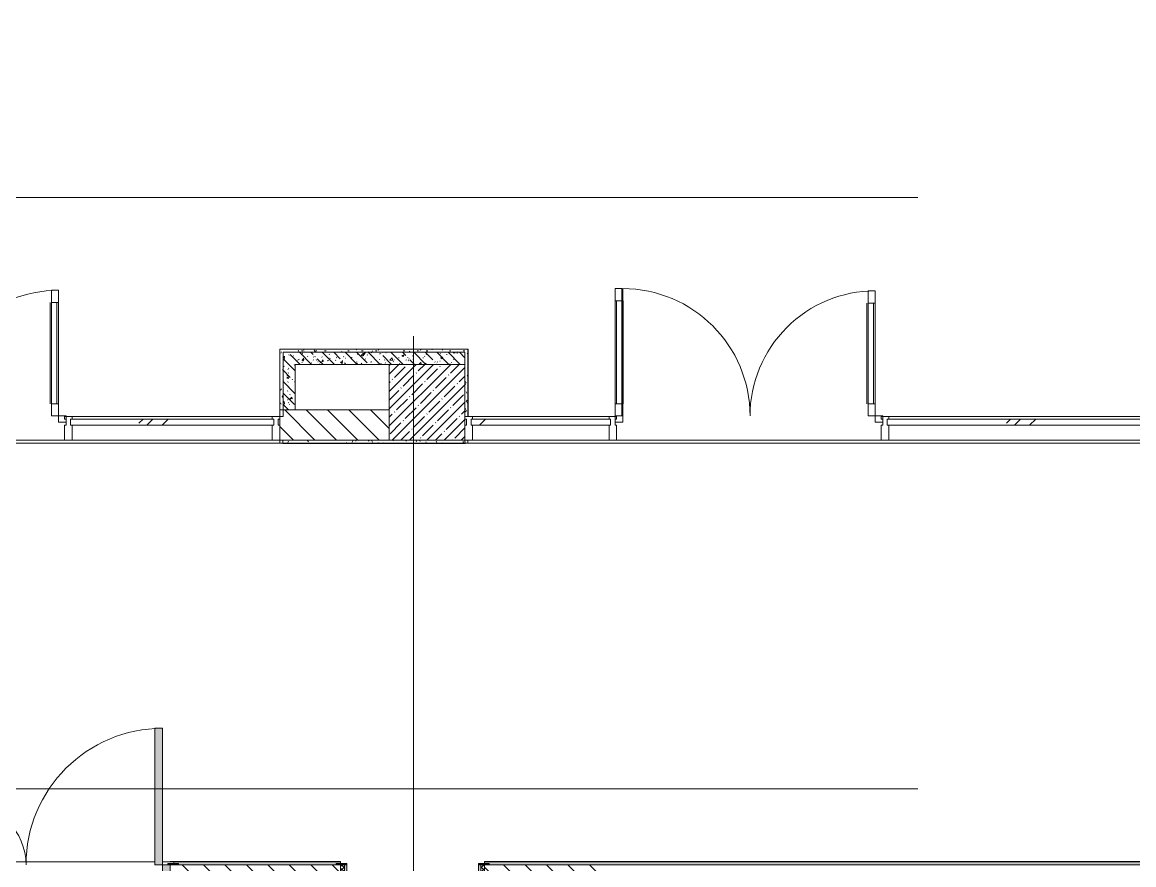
# Model space of a CAD drawing. Header units: millimetres. Extents: x -7229 to 196340, y -8553 to 29000.
# Drawn here: x 158346 to 165678, y 10600 to 16157 of the extents above; entities that cross this region are included whole.
import ezdxf

# ---------------------------------------------------------------- set-up
doc = ezdxf.new("R2010")
doc.units = ezdxf.units.MM
doc.linetypes.add('Осевая', pattern=[15875, 3175, -2381.25, 7937.5, -2381.25])
for name, color, linetype, lineweight, true_color in [('A-DETL-GENF-5', 7, 'Continuous', 9, 0xaaaaaa), ('A-DOOR-5', 7, 'Continuous', 9, 0xaaaaaa), ('A-DOOR-6', 7, 'Continuous', 9, 0xe2e2e2), ('A-DOOR-FRAM-4', 7, 'Continuous', 9, 0xe2e2e2), ('A-DOOR-FRAM-5', 7, 'Continuous', 9, 0xaaaaaa), ('A-FLOR-3', 7, 'Continuous', 9, 0xaaaaaa), ('I-WALL-7', 7, 'Continuous', 9, 0x787878), ('I-WALL-8', 9, 'Continuous', 9, 0x808080)]:
    doc.layers.add(name, color=color, linetype=linetype, lineweight=lineweight, true_color=true_color)
for name, color, linetype, lineweight in [('A-GLAZ-CURT-2', 7, 'Continuous', 9), ('A-GLAZ-CWMG-3', 7, 'Continuous', 9), ('A-WALL-4', 7, 'Continuous', 13), ('I-WALL-6', 7, 'Continuous', 9), ('S-COLS-2', 7, 'Continuous', 9), ('Оси-2', 7, 'Осевая', 9)]:
    doc.layers.add(name, color=color, linetype=linetype, lineweight=lineweight)
pattern_1 = [(135, (50216.3, 0), (-70.71068, -70.71068), [])]
pattern_2 = [(135, (50216.3, 0), (-75.43415, -75.43415), [106.68, -17.78, 3.556, -17.78]), (135, (50216.3, 75.39), (-75.43415, -75.43415), []), (50, (50216.3, 0), (127.52922, -11.15758), [13.335, -146.685]), (355, (50216.3, 0), (-24.66966, 133.74002), [10.668, -117.348]), (100.451, (50226.93, -0.93), (102.85973, 122.58178), [11.333, -124.663]), (46.184, (50216.3, 35.56), (189.75516, -29.43036), [20.002, -220.027]), (96.636, (50232.11, 33.1), (166.1822, 173.1996), [17, -186.995]), (351.184, (50216.3, 35.56), (166.18393, 173.19757), [16.002, -176.022]), (21, (50234.08, 26.67), (106.130265, -71.58603), [13.335, -146.685]), (326, (50234.08, 26.67), (43.26188, 128.93175), [10.668, -117.348]), (71.451, (50242.93, 20.7), (149.39198, 57.34505), [11.333, -124.663]), (37.5, (50216.3, 0), (2.162228, 59.188357), [3.353, -112.573, 3.353, -115.773, -117.792]), (37.5, (50216.3, 0), (2.162228, 59.188357), [-235.052, 3.353, -114.44]), (7.5, (50216.3, 0), (46.773857, 70.126152), [3.353, -64.567, 3.353, -109.906, -44.894]), (7.5, (50216.3, 0), (46.773857, 70.126152), [-181.178, 3.353, -41.542]), (327.5, (50176.653, 0), (94.913671, -4.010093), [3.353, -41.097, 3.353, -135.331, -184.023]), (327.5, (50176.653, 0), (94.913671, -4.010093), [-183.134, 3.353, -180.67]), (317.5, (50158.87, 0), (103.69057, 17.79882), [3.353, -54.432, 3.353, -88.748, -130.683]), (317.5, (50158.87, 0), (103.69057, 17.79882), [-149.885, 3.353, -127.33])]
pattern_3 = [(0, (50216.302, 0), (121.92, 30.48), [10.058, -81.382, 10.058, -81.382, -487.68]), (0, (50216.302, 0), (121.92, 30.48), [-182.88, 10.058, -172.822, 10.058, -81.382, -213.36]), (0, (50216.302, 0), (121.92, 30.48), [-457.2, 10.058, -50.902, 10.058, -142.342]), (120, (50262.022, 15.24), (-87.356454, 90.345817), [10.058, -81.382, 10.058, -81.382, -487.68]), (120, (50262.022, 15.24), (-87.356454, 90.345817), [-182.88, 10.058, -172.822, 10.058, -81.382, -213.36]), (120, (50262.022, 15.24), (-87.356454, 90.345817), [-457.2, 10.058, -50.902, 10.058, -142.342]), (240, (50277.262, 76.2), (-34.563546, -120.825817), [10.058, -81.382, 10.058, -81.382, -487.68]), (240, (50277.262, 76.2), (-34.563546, -120.825817), [-182.88, 10.058, -172.822, 10.058, -81.382, -213.36]), (240, (50277.262, 76.2), (-34.563546, -120.825817), [-457.2, 10.058, -50.902, 10.058, -142.342])]

# ---------------------------------------------------------------- blocks, each defined once
blk = doc.blocks.new('110_Дверь_СКБ_1Ст_Внутренняя1 - Д-8 950x2100h_охрана-V157-План монтажа зашивок 1 этажа в осях 23_1-33 лист 3')
at = {"layer": 'A-DOOR-5'}
h = blk.add_hatch(dxfattribs=at)
h.set_pattern_fill('FP_41', color=256, style=0, pattern_type=2)
h.set_pattern_definition([(135, (1826.41, 164.685), (-14.14214, -14.14214), []), (225, (1826.41, 164.685), (14.14214, -14.14214), [])])
h.paths.add_polyline_path([(487.5, 100), (462.5, 100), (462.5, -100), (487.5, -100), (487.5, 13.7)])
at = {"layer": 'A-DOOR-6'}
h = blk.add_hatch(color=256, dxfattribs=at)
h.paths.add_polyline_path([(-422.5, 100), (-437.5, 100), (-437.5, 20), (-402.5, 20.4), (-402.5, 60), (-412.5, 60), (-412.5, 100)])
h.paths.add_polyline_path([(462.5, 100), (437.5, 100), (437.5, 60), (427.5, 60), (427.5, 20), (462.5, 20)])
at = {"layer": 'A-DOOR-FRAM-4'}
for points in [[(397.5, 950), (397.5, 100), (437.5, 100), (437.5, 950)], [(-442.5, 108), (-492.5, 108), (-492.5, 100), (-422.5, 100), (-422.5, 108), (-437.5, 108)], [(462.5, 108), (447.5, 108), (447.5, 100), (517.5, 100), (517.5, 108), (467.5, 108)], [(-435, 20), (-437.5, 20), (-437.5, -100), (-422.5, -100), (-422.5, 20)], [(447.5, 20), (447.5, -100), (462.5, -100), (462.5, 20)], [(-492.5, -100), (-492.5, -108), (-422.5, -108), (-422.5, -100), (-462.5, -100)], [(487.5, -100), (447.5, -100), (447.5, -108), (517.5, -108), (517.5, -100)]]:
    blk.add_hatch(color=256, dxfattribs=at).paths.add_polyline_path(points)
at = {"layer": 'A-DOOR-FRAM-5'}
h = blk.add_hatch(dxfattribs=at)
h.set_pattern_fill('FP_42', color=256, style=0, pattern_type=2)
h.set_pattern_definition([(45, (-296.384, 164.685), (-14.1421, 14.1421), []), (135, (-296.384, 164.685), (-14.1421, -14.1421), [])])
h.paths.add_polyline_path([(-437.5, 100), (-462.5, 100), (-462.5, -100), (-437.5, -100), (-437.5, 16.5)])
at = {"layer": 'A-DOOR-5'}
for p, q in [((437.5, 950), (397.5, 950)), ((397.5, 950), (397.5, 100)), ((437.5, 100), (437.5, 950)), ((397.5, 100), (437.5, 100))]:
    blk.add_line(p, q, dxfattribs=at)
blk.add_arc((437.5, 100), 850, 90, 180, dxfattribs=at)
at = {"layer": 'A-DOOR-FRAM-5'}
for p, q in [((-422.5, 108), (-492.5, 108)), ((-492.5, 108), (-492.5, 100)), ((-492.5, 100), (-422.5, 100)), ((-437.5, 100), (-462.5, 100)), ((-462.5, 100), (-462.5, -100)), ((-412.5, 100), (-437.5, 100)), ((-437.5, 100), (-437.5, 20)), ((-437.5, -100), (-437.5, 100)), ((-422.5, 100), (-437.5, 100)), ((-437.5, 100), (-437.5, 99)), ((-437.5, 99), (-422.5, 99)), ((-422.5, 100), (-422.5, 108)), ((-422.5, 99), (-422.5, 100)), ((-412.5, 60), (-412.5, 100)), ((437.5, 100), (437.5, 60)), ((462.5, 100), (437.5, 100)), ((517.5, 108), (447.5, 108)), ((447.5, 108), (447.5, 100)), ((462.5, 100), (447.5, 100)), ((447.5, 100), (447.5, 99)), ((447.5, 100), (517.5, 100)), ((447.5, 99), (462.5, 99)), ((462.5, 20), (462.5, 100)), ((487.5, 100), (462.5, 100)), ((462.5, 100), (462.5, -100)), ((462.5, 99), (462.5, 100)), ((487.5, -100), (487.5, 100)), ((517.5, 100), (517.5, 108)), ((-437.5, 20), (-402.5, 20)), ((-422.5, 20), (-437.5, 20)), ((-437.5, 20), (-437.5, -100)), ((-422.5, -100), (-422.5, 20)), ((-402.5, 60), (-412.5, 60)), ((-402.5, 20), (-402.5, 60)), ((437.5, 60), (427.5, 60)), ((427.5, 60), (427.5, 20)), ((427.5, 20), (462.5, 20)), ((462.5, 20), (447.5, 20)), ((447.5, 20), (447.5, -100)), ((462.5, -100), (462.5, 20)), ((-422.5, -100), (-492.5, -100)), ((-492.5, -100), (-492.5, -108)), ((-492.5, -108), (-422.5, -108)), ((-462.5, -100), (-437.5, -100)), ((-437.5, -100), (-422.5, -100)), ((-422.5, -108), (-422.5, -100)), ((447.5, -100), (462.5, -100)), ((517.5, -100), (447.5, -100)), ((447.5, -100), (447.5, -108)), ((447.5, -108), (517.5, -108)), ((462.5, -100), (487.5, -100)), ((517.5, -108), (517.5, -100))]:
    blk.add_line(p, q, dxfattribs=at)
blk = doc.blocks.new('110_Дверь_СКБ_2Ст - Д-2а_л_ Из коридора на лестницу-32216062-План монтажа зашивок 1 этажа в осях 23_1-33 лист 3')
at = {"layer": 'A-DOOR-6'}
for points in [[(612.5, 100), (662.5, 100), (662.5, 1000), (612.5, 1000), (612.5, 120)], [(-637.5, 100), (-587.5, 100), (-587.5, 500), (-637.5, 500), (-637.5, 120)], [(697.5, -100), (712.5, -100), (712.5, 20), (697.5, 20)]]:
    blk.add_hatch(color=256, dxfattribs=at).paths.add_polyline_path(points)
h = blk.add_hatch(color=256, dxfattribs=at)
h.paths.add_polyline_path([(662.5, 20), (712.5, 20), (712.5, 100), (662.5, 100), (662.5, 50), (652.5, 50), (652.5, 20)])
h.paths.add_polyline_path([(-627.5, 20), (-627.5, 50), (-637.5, 50), (-637.5, 100), (-687.5, 100), (-687.5, 20), (-637.5, 20)])
at = {"layer": 'A-DOOR-FRAM-4'}
for points in [[(-742.5, 100), (-672.5, 100), (-672.5, 108), (-742.5, 108), (-742.5, 100.2)], [(722.9, 100), (767.5, 100.5), (767.5, 108), (697.5, 108), (697.5, 100), (712.5, 100)], [(-672.5, -100), (-672.5, 20), (-687.5, 20), (-687.5, -100)], [(-712.5, -108), (-672.5, -108), (-672.5, -100), (-742.5, -100), (-742.5, -108)], [(737.5, -108), (767.5, -108), (767.5, -100), (697.5, -100), (697.5, -108), (736.7, -108)]]:
    blk.add_hatch(color=256, dxfattribs=at).paths.add_polyline_path(points)
at = {"layer": 'A-DOOR-5'}
for p, q in [((662.5, 1000), (612.5, 1000)), ((612.5, 1000), (612.5, 100)), ((662.5, 100), (662.5, 1000)), ((-637.5, 500), (-637.5, 100)), ((-587.5, 500), (-637.5, 500)), ((-587.5, 100), (-587.5, 500)), ((-637.5, 100), (-587.5, 100)), ((612.5, 100), (662.5, 100))]:
    blk.add_line(p, q, dxfattribs=at)
for centre, radius, start, end in [((662.5, 100), 900, 90, 180), ((-637.5, 100), 400, 360, 90)]:
    blk.add_arc(centre, radius, start, end, dxfattribs=at)
at = {"layer": 'A-DOOR-FRAM-5'}
for p, q in [((-672.5, 108), (-742.5, 108)), ((-742.5, 108), (-742.5, 100)), ((-742.5, 100), (-672.5, 100)), ((-637.5, 100), (-687.5, 100)), ((-687.5, 100), (-687.5, 20)), ((-672.5, 100), (-672.5, 108)), ((-637.5, 50), (-637.5, 100)), ((662.5, 100), (662.5, 50)), ((712.5, 100), (662.5, 100)), ((767.5, 108), (697.5, 108)), ((697.5, 108), (697.5, 100)), ((697.5, 100), (767.5, 100)), ((712.5, 20), (712.5, 100)), ((767.5, 100), (767.5, 108)), ((-687.5, 20), (-627.5, 20)), ((-672.5, 20), (-687.5, 20)), ((-687.5, 20), (-687.5, -100)), ((-672.5, -100), (-672.5, 20)), ((-627.5, 50), (-637.5, 50)), ((-627.5, 20), (-627.5, 50)), ((662.5, 50), (652.5, 50)), ((652.5, 50), (652.5, 20)), ((652.5, 20), (712.5, 20)), ((712.5, 20), (697.5, 20)), ((697.5, 20), (697.5, -100)), ((712.5, -100), (712.5, 20)), ((-672.5, -100), (-742.5, -100)), ((-742.5, -100), (-742.5, -108)), ((-742.5, -108), (-672.5, -108)), ((-687.5, -100), (-672.5, -100)), ((-672.5, -108), (-672.5, -100)), ((697.5, -100), (712.5, -100)), ((767.5, -100), (697.5, -100)), ((697.5, -100), (697.5, -108)), ((697.5, -108), (767.5, -108)), ((767.5, -108), (767.5, -100))]:
    blk.add_line(p, q, dxfattribs=at)
blk = doc.blocks.new('Прямоугольный импост - Импост структурный с накладкой - 160мм Темный-32354018-План монтажа зашивок 1 этажа в осях 23_1-33 лист 3')
at = {"layer": 'A-GLAZ-CWMG-3'}
for p, q in [((108459, 13557), (109779, 13557)), ((108459, 13400), (109779, 13400))]:
    blk.add_line(p, q, dxfattribs=at)
blk = doc.blocks.new('Дверь_Витражная_остекление_ - ВВ-12 остекление-32353611-План монтажа зашивок 1 этажа в осях 23_1-33 лист 3')
at = {"layer": 'A-DETL-GENF-5'}
for p, q in [((-789.5, -20), (-834.5, -20)), ((-834.5, -849), (-834.5, -20)), ((-789.5, -20), (-834.5, -20)), ((-834.5, -20), (-834.5, -849)), ((-789.5, -849), (-789.5, -20)), ((-789.5, -849), (-789.5, -20)), ((839.5, -860), (839.5, -20)), ((839.5, -20), (839.5, -860)), ((884.5, -860), (884.5, -20)), ((884.5, -860), (884.5, -20)), ((-834.5, -100), (-789.5, -100)), ((-824.5, -769), (-824.5, -100)), ((-780.5, -769), (-780.5, -100)), ((830.5, -780), (830.5, -100)), ((884.5, -100), (839.5, -100)), ((874.5, -780), (874.5, -100)), ((-834.5, -769), (-789.5, -769)), ((884.5, -780), (839.5, -780)), ((-834.5, -849), (-789.5, -849)), ((-834.5, -849), (-789.5, -849)), ((884.5, -860), (839.5, -860)), ((839.5, -860), (884.5, -860))]:
    blk.add_line(p, q, dxfattribs=at)
at = {"layer": 'A-DOOR-5'}
for p, q in [((-884.5, 20), (-834.5, 20)), ((-884.5, -20), (-884.5, 20)), ((-834.5, 20), (-834.5, -20)), ((834.5, 20), (884.5, 20)), ((834.5, -20), (834.5, 20)), ((884.5, 20), (884.5, -20)), ((-834.5, -20), (-884.5, -20)), ((-834.5, -849), (-834.5, -20)), ((834.5, -860), (834.5, -20)), ((884.5, -20), (834.5, -20))]:
    blk.add_line(p, q, dxfattribs=at)
for centre, radius, start, end in [((-834.5, -20), 829, 270, 0), ((834.5, -20), 840, 180, 270)]:
    blk.add_arc(centre, radius, start, end, dxfattribs=at)
blk = doc.blocks.new('Прямоугольный импост - Импост структурный с накладкой - 160мм Темный-30755591-План монтажа зашивок 1 этажа в осях 23_1-33 лист 3')
at = {"layer": 'A-GLAZ-CWMG-3'}
for p, q in [((-25, 0), (-25, 17)), ((-25, 17), (25, 17)), ((-15, 0), (-25, 0)), ((-15, -40), (-15, 0)), ((25, 0), (15, 0)), ((15, 0), (15, -40)), ((25, 17), (25, 0)), ((-25, -140), (-25, -40)), ((-25, -40), (-15, -40)), ((15, -40), (25, -40)), ((25, -40), (25, -140)), ((25, -140), (-25, -140))]:
    blk.add_line(p, q, dxfattribs=at)
blk = doc.blocks.new('Системная панель - Стекло - 40мм-32353599-План монтажа зашивок 1 этажа в осях 23_1-33 лист 3')
at = {"layer": 'A-GLAZ-CURT-2'}
h = blk.add_hatch(dxfattribs=at)
h.set_pattern_fill('FP_173', color=256, style=0, pattern_type=2)
h.set_pattern_definition([(225, (109219, 13440), (282.8427, -282.8427), [200, -600]), (225, (109419, 13540), (282.8427, -282.8427), [600, -200]), (225, (109019, 13640), (282.8427, -282.8427), [200, -600])])
h.paths.add_polyline_path([(-670, 40), (-670, 0), (670, 0), (670, 40), (-660, 40)])
for p, q in [((670, 40), (-670, 40)), ((-670, 40), (-670, 0)), ((-670, 0), (670, 0)), ((670, 0), (670, 40))]:
    blk.add_line(p, q, dxfattribs=at)
blk = doc.blocks.new('Прямоугольный импост - Импост структурный с накладкой - 160мм Темный-30756008-План монтажа зашивок 1 этажа в осях 23_1-33 лист 3')
at = {"layer": 'A-GLAZ-CWMG-3'}
for p, q in [((-50, 0), (-50, 17)), ((-50, 17), (0, 17)), ((-40, 0), (-50, 0)), ((-40, -40), (-40, 0)), ((0, 0), (-10, 0)), ((-10, 0), (-10, -40)), ((0, 17), (0, 0)), ((-50, -140), (-50, -40)), ((-50, -40), (-40, -40)), ((-10, -40), (0, -40)), ((0, -40), (0, -140)), ((0, -140), (-50, -140))]:
    blk.add_line(p, q, dxfattribs=at)
blk = doc.blocks.new('Системная панель - Стекло - 40мм-32354598-План монтажа зашивок 1 этажа в осях 23_1-33 лист 3')
at = {"layer": 'A-GLAZ-CURT-2'}
h = blk.add_hatch(dxfattribs=at)
h.set_pattern_fill('FP_174', color=256, style=0, pattern_type=2)
h.set_pattern_definition([(225, (114810.45, 13440), (282.8427, -282.8427), [200, -600]), (225, (115010.45, 13540), (282.8427, -282.8427), [600, -200]), (225, (114610.45, 13640), (282.8427, -282.8427), [200, -600])])
h.paths.add_polyline_path([(875, 40), (-875, 40), (-875, 0), (875, 0)])
for p, q in [((875, 40), (-875, 40)), ((-875, 40), (-875, 0)), ((-875, 0), (875, 0)), ((875, 0), (875, 40))]:
    blk.add_line(p, q, dxfattribs=at)
blk = doc.blocks.new('Прямоугольный импост - Импост структурный с накладкой - 160мм Темный-32355000-План монтажа зашивок 1 этажа в осях 23_1-33 лист 3')
at = {"layer": 'A-GLAZ-CWMG-3'}
for p, q in [((113845.4, 13557), (115550, 13557)), ((113845.4, 13400), (115550, 13400))]:
    blk.add_line(p, q, dxfattribs=at)
blk = doc.blocks.new('Системная панель - Стекло - 40мм-32354452-План монтажа зашивок 1 этажа в осях 23_1-33 лист 3')
at = {"layer": 'A-GLAZ-CURT-2'}
h = blk.add_hatch(dxfattribs=at)
h.set_pattern_fill('FP_183', color=256, style=0, pattern_type=2)
h.set_pattern_definition([(225, (111650.22, 13440), (282.8427, -282.8427), [200, -600]), (225, (111850.22, 13540), (282.8427, -282.8427), [600, -200]), (225, (111450.22, 13640), (282.8427, -282.8427), [200, -600])])
h.paths.add_polyline_path([(460.2, 40), (-460.2, 40), (-459.8, 0), (460.2, 0)])
for p, q in [((460.2, 40), (-460.2, 40)), ((-460.2, 40), (-460.2, 0)), ((-460.2, 0), (460.2, 0)), ((460.2, 0), (460.2, 40))]:
    blk.add_line(p, q, dxfattribs=at)
blk = doc.blocks.new('Прямоугольный импост - Импост структурный с накладкой - 160мм Темный-32355003-План монтажа зашивок 1 этажа в осях 23_1-33 лист 3')
at = {"layer": 'A-GLAZ-CWMG-3'}
for p, q in [((111100, 13557), (112000.4, 13557)), ((111100, 13400), (112000.4, 13400))]:
    blk.add_line(p, q, dxfattribs=at)
blk = doc.blocks.new('Прямоугольный импост - Импост структурный с накладкой - 160мм Темный-30755595-План монтажа зашивок 1 этажа в осях 23_1-33 лист 3')
at = {"layer": 'A-GLAZ-CWMG-3'}
for p, q in [((0, 17), (-50, 17)), ((-50, 17), (-50, 0)), ((-50, 0), (-40, 0)), ((-40, 0), (-40, -40)), ((-10, -40), (-10, 0)), ((-10, 0), (0, 0)), ((0, 0), (0, 17)), ((-40, -40), (-50, -40)), ((-50, -40), (-50, -140)), ((0, -40), (-10, -40)), ((0, -140), (0, -40)), ((-50, -140), (0, -140))]:
    blk.add_line(p, q, dxfattribs=at)
blk = doc.blocks.new('Дверь_Витражная_остекление_ - ВВ-13 остекление-32355241-План монтажа зашивок 1 этажа в осях 23_1-33 лист 3')
at = {"layer": 'A-DETL-GENF-5'}
for p, q in [((-787.5, -20), (-832.5, -20)), ((-832.5, -845), (-832.5, -20)), ((-787.5, -20), (-832.5, -20)), ((-832.5, -20), (-832.5, -845)), ((-787.5, -845), (-787.5, -20)), ((-787.5, -845), (-787.5, -20)), ((837.5, -860), (837.5, -20)), ((837.5, -20), (837.5, -860)), ((882.5, -860), (882.5, -20)), ((882.5, -860), (882.5, -20)), ((-832.5, -100), (-787.5, -100)), ((-822.5, -765), (-822.5, -100)), ((-778.5, -765), (-778.5, -100)), ((828.5, -780), (828.5, -100)), ((882.5, -100), (837.5, -100)), ((872.5, -780), (872.5, -100)), ((-832.5, -765), (-787.5, -765)), ((882.5, -780), (837.5, -780)), ((-832.5, -845), (-787.5, -845)), ((-832.5, -845), (-787.5, -845)), ((882.5, -860), (837.5, -860)), ((837.5, -860), (882.5, -860))]:
    blk.add_line(p, q, dxfattribs=at)
at = {"layer": 'A-DOOR-5'}
for p, q in [((-882.5, 20), (-832.5, 20)), ((-882.5, -20), (-882.5, 20)), ((-832.5, 20), (-832.5, -20)), ((832.5, 20), (882.5, 20)), ((832.5, -20), (832.5, 20)), ((882.5, 20), (882.5, -20)), ((-832.5, -20), (-882.5, -20)), ((-832.5, -845), (-832.5, -20)), ((832.5, -860), (832.5, -20)), ((882.5, -20), (832.5, -20))]:
    blk.add_line(p, q, dxfattribs=at)
for centre, radius, start, end in [((-832.5, -20), 825, 270, 0), ((832.5, -20), 840, 180, 270)]:
    blk.add_arc(centre, radius, start, end, dxfattribs=at)

msp = doc.modelspace()

# ---------------------------------------------------------------- hatches: boundary and pattern name
at = {"layer": 'I-WALL-6'}
h = msp.add_hatch(dxfattribs=at)
h.set_pattern_fill('FP_143', color=256, style=0, pattern_type=2)
h.set_pattern_definition(pattern_1)
h.paths.add_polyline_path([(160704, 13400), (160766.3, 13400), (160766.3, 13600), (160045.3, 13600), (160046.3, 13400)])
h.paths.add_polyline_path([(155746.3, 13400), (155766.3, 13400), (155766.3, 13600), (155616.3, 13600), (155616.3, 13400)])
h.paths.add_polyline_path([(156266.3, 13400), (156826.3, 13400), (156826.3, 13600), (156266.3, 13600)])
h.paths.add_polyline_path([(151414.3, 13400), (151614.3, 13400), (151614.3, 13600), (151316.3, 13600), (151316.3, 13400), (151397.1, 13400)])
h = msp.add_hatch(dxfattribs=at)
h.set_pattern_fill('FP_143', color=256, style=0, pattern_type=2)
h.set_pattern_definition(pattern_1)
h.paths.add_polyline_path([(170576.3, 10400), (171426.3, 10400), (171426.3, 10600), (169546.3, 10600), (169546.3, 10400), (169566.3, 10400)])
h.paths.add_polyline_path([(161446.3, 10400), (162146.3, 10400), (162146.3, 10600), (161396.3, 10600), (161396.3, 10400), (161426.3, 10400)])
h.paths.add_polyline_path([(160266.3, 10400), (160446.3, 10400), (160446.3, 10600), (159321.3, 10600), (159321.3, 10400), (160039.3, 10400)])
h.paths.add_polyline_path([(157586.4, 10400), (157921.3, 10400), (157921.3, 10600), (157566.3, 10600), (157566.3, 10400), (157586.3, 10400)])
at = {"layer": 'I-WALL-7'}
h = msp.add_hatch(dxfattribs=at)
h.set_pattern_fill('FP_149', color=256, style=0, pattern_type=2)
h.set_pattern_definition(pattern_2)
h.paths.add_polyline_path([(160146.3, 13600), (160146.3, 13980), (160066.3, 13980), (160066.3, 13600)])
h = msp.add_hatch(dxfattribs=at)
h.set_pattern_fill('FP_149', color=256, style=0, pattern_type=2)
h.set_pattern_definition(pattern_2)
h.paths.add_polyline_path([(160146.3, 13900), (161266.3, 13900), (161266.3, 13980), (160146.3, 13980)])
at = {"layer": 'I-WALL-8'}
h = msp.add_hatch(dxfattribs=at)
h.set_pattern_fill('FP_184', color=256, style=0, pattern_type=2)
h.set_pattern_definition(pattern_3)
h.paths.add_polyline_path([(160046.3, 13600), (160066.3, 13600), (160066.3, 14000), (160046.3, 14000), (160046.3, 13617.1)])
h = msp.add_hatch(dxfattribs=at)
h.set_pattern_fill('FP_184', color=256, style=0, pattern_type=2)
h.set_pattern_definition(pattern_3)
h.paths.add_polyline_path([(160146.3, 13980), (161286.3, 13980), (161286.3, 14000), (160066.3, 14000), (160066.3, 13980)])
h = msp.add_hatch(dxfattribs=at)
h.set_pattern_fill('FP_184', color=256, style=0, pattern_type=2)
h.set_pattern_definition(pattern_3)
h.paths.add_polyline_path([(161286.3, 13557), (161286.3, 13980), (161266.3, 13980), (161266.3, 13557)])
h = msp.add_hatch(dxfattribs=at)
h.set_pattern_fill('FP_184', color=256, style=0, pattern_type=2)
h.set_pattern_definition(pattern_3)
h.paths.add_polyline_path([(161267.3, 13380), (161266.3, 13400), (160065.3, 13400), (160066.3, 13380), (161266.3, 13380)])
h = msp.add_hatch(dxfattribs=at)
h.set_pattern_fill('FP_184', color=256, style=0, pattern_type=2)
h.set_pattern_definition(pattern_3)
h.paths.add_polyline_path([(168161.1, 10600), (171406.3, 10600), (171406.2, 10620), (161396.3, 10620), (161396.3, 10608), (161426.3, 10608), (161426.3, 10600), (167596.3, 10600)])
h.paths.add_polyline_path([(159376.3, 10600), (160416.3, 10600), (160416.3, 10608), (160446.3, 10608), (160446.3, 10620), (159346.3, 10620), (159346.3, 10608), (159376.3, 10608), (159376.3, 10600.5)])
h.paths.add_polyline_path([(157566.3, 10600), (157866.3, 10600.2), (157866.3, 10608), (157896.3, 10608), (157896.3, 10620), (155311.3, 10620), (155311.3, 10608), (155341.3, 10608), (155341.3, 10600), (157380.1, 10600)])
h.paths.add_polyline_path([(152061.9, 10600), (153831.3, 10600.2), (153831.3, 10608), (153861.3, 10608), (153861.3, 10620), (151025.3, 10620), (151025.3, 10600), (151846.3, 10600)])
at = {"layer": 'S-COLS-2'}
h = msp.add_hatch(dxfattribs=at)
h.set_pattern_fill('FP_141', color=256, style=0, pattern_type=2)
h.set_pattern_definition([(45, (50216.3, 0), (-57.024626, 57.024626), []), (45, (50273.33, 0), (-57.024626, 57.024626), [100.806, -20.161, 3.353, -16.808])])
h.paths.add_polyline_path([(160766.3, 13400), (161266.3, 13400), (161266.3, 13900), (160766.3, 13900), (160766.3, 13600)])

# ---------------------------------------------------------------- linework, layer by layer
at = {"layer": 'A-FLOR-3'}
for p, q in [((156826.3, 13380), (160065.3, 13380)), ((160046.3, 13380), (160046.3, 13400)), ((165815.3, 13380), (161267.3, 13380)), ((161286.3, 13400), (161286.3, 13380)), ((159221.3, 10620), (158021.3, 10620)), ((159321.3, 10620), (159271.3, 10620))]:
    msp.add_line(p, q, dxfattribs=at)
at = {"layer": 'A-WALL-4'}
for p, q in [((161266.3, 13900), (161266.3, 13980)), ((160045.3, 13600), (160046.3, 13600)), ((171406.3, 10620), (161396.3, 10620))]:
    msp.add_line(p, q, dxfattribs=at)
at = {"layer": 'I-WALL-6'}
for p, q in [((160045.3, 14001), (160045.3, 13400)), ((161287.3, 14001), (160045.3, 14001)), ((161286.3, 14000), (160046.3, 14000)), ((160046.3, 13557), (160046.3, 14000)), ((160066.3, 13980), (160066.3, 13600)), ((160066.3, 13557), (160066.3, 13980)), ((160066.3, 13980), (161266.3, 13980)), ((161286.3, 13557), (161286.3, 14000)), ((161287.3, 13557), (161287.3, 14001)), ((160146.3, 13600), (160146.3, 13900)), ((160146.3, 13900), (161266.3, 13900)), ((161266.3, 13900), (161266.3, 13557)), ((160766.3, 13600), (160046.3, 13600)), ((160766.3, 13400), (160766.3, 13600)), ((160046.3, 13557), (160066.3, 13557)), ((161266.3, 13557), (161287.3, 13557)), ((160045.3, 13400), (160766.3, 13400)), ((160065.3, 13400), (160065.3, 13379)), ((160065.3, 13379), (161267.3, 13379)), ((161266.3, 13400), (160066.3, 13400)), ((160066.3, 13380), (161266.3, 13380)), ((161266.3, 13390), (161266.3, 13400)), ((161267.3, 13390), (161266.3, 13390)), ((161267.3, 13379), (161267.3, 13390)), ((160446.3, 10621), (159321.3, 10621)), ((159321.3, 10621), (159321.3, 10620)), ((159321.3, 10620), (160446.3, 10620)), ((159346.3, 10620), (159346.3, 10608)), ((160416.3, 10600), (159376.3, 10600)), ((160446.3, 10608), (160446.3, 10621)), ((161396.3, 10621), (161396.3, 10608)), ((171405.3, 10621), (161396.3, 10621)), ((161426.3, 10600), (171426.3, 10600))]:
    msp.add_line(p, q, dxfattribs=at)
at = {"layer": 'S-COLS-2'}
for p, q in [((161266.3, 13900), (160766.3, 13900)), ((160766.3, 13900), (160766.3, 13600)), ((161266.3, 13400), (161266.3, 13900)), ((160766.3, 13600), (160766.3, 13400)), ((160766.3, 13400), (161266.3, 13400))]:
    msp.add_line(p, q, dxfattribs=at)
at = {"layer": 'Оси-2'}
for p, q in [((160926.3, 593.7), (160926.3, 19528.3)), ((134883.9, 15000), (172376.3, 15000)), ((134883.9, 13400), (169935.3, 13400)), ((134883.9, 11100), (170535.3, 11100))]:
    msp.add_line(p, q, dxfattribs=at)

# ---------------------------------------------------------------- block references
at = {"layer": 'A-DOOR-5', "rotation": 180}
for name, p in [('Дверь_Витражная_остекление_ - ВВ-12 остекление-32353611-План монтажа зашивок 1 этажа в осях 23_1-33 лист 3', (157750.8, 13540)), ('Дверь_Витражная_остекление_ - ВВ-13 остекление-32355241-План монтажа зашивок 1 этажа в осях 23_1-33 лист 3', (163139.3, 13540)), ('110_Дверь_СКБ_1Ст_Внутренняя1 - Д-8 950x2100h_охрана-V157-План монтажа зашивок 1 этажа в осях 23_1-33 лист 3', (160933.8, 10500))]:
    msp.add_blockref(name, p, dxfattribs=at)
at = {"layer": 'A-DOOR-5'}
msp.add_blockref('110_Дверь_СКБ_2Ст - Д-2а_л_ Из коридора на лестницу-32216062-План монтажа зашивок 1 этажа в осях 23_1-33 лист 3', (158608.8, 10500), dxfattribs=at)
at = {"layer": 'A-GLAZ-CURT-2', "rotation": 180}
for name, p in [('Системная панель - Стекло - 40мм-32353599-План монтажа зашивок 1 этажа в осях 23_1-33 лист 3', (159335.3, 13540)), ('Системная панель - Стекло - 40мм-32354452-План монтажа зашивок 1 этажа в осях 23_1-33 лист 3', (161766.5, 13540)), ('Системная панель - Стекло - 40мм-32354598-План монтажа зашивок 1 этажа в осях 23_1-33 лист 3', (164926.8, 13540))]:
    msp.add_blockref(name, p, dxfattribs=at)
at = {"layer": 'A-GLAZ-CWMG-3', "extrusion": (0, 0, -1)}
for name, p in [('Прямоугольный импост - Импост структурный с накладкой - 160мм Темный-30755591-План монтажа зашивок 1 этажа в осях 23_1-33 лист 3', (-158650.3, 13540)), ('Прямоугольный импост - Импост структурный с накладкой - 160мм Темный-30756008-План монтажа зашивок 1 этажа в осях 23_1-33 лист 3', (-161266.3, 13540)), ('Прямоугольный импост - Импост структурный с накладкой - 160мм Темный-30755591-План монтажа зашивок 1 этажа в осях 23_1-33 лист 3', (-162241.8, 13540)), ('Прямоугольный импост - Импост структурный с накладкой - 160мм Темный-30755591-План монтажа зашивок 1 этажа в осях 23_1-33 лист 3', (-164036.8, 13540))]:
    msp.add_blockref(name, p, dxfattribs=at)
at = {"layer": 'A-GLAZ-CWMG-3'}
for name, p in [('Прямоугольный импост - Импост структурный с накладкой - 160мм Темный-32354018-План монтажа зашивок 1 этажа в осях 23_1-33 лист 3', (50216.3, 0)), ('Прямоугольный импост - Импост структурный с накладкой - 160мм Темный-30755595-План монтажа зашивок 1 этажа в осях 23_1-33 лист 3', (160045.3, 13540)), ('Прямоугольный импост - Импост структурный с накладкой - 160мм Темный-32355003-План монтажа зашивок 1 этажа в осях 23_1-33 лист 3', (50216.3, 0)), ('Прямоугольный импост - Импост структурный с накладкой - 160мм Темный-32355000-План монтажа зашивок 1 этажа в осях 23_1-33 лист 3', (50216.3, 0))]:
    msp.add_blockref(name, p, dxfattribs=at)

doc.saveas('drawing.dxf')
